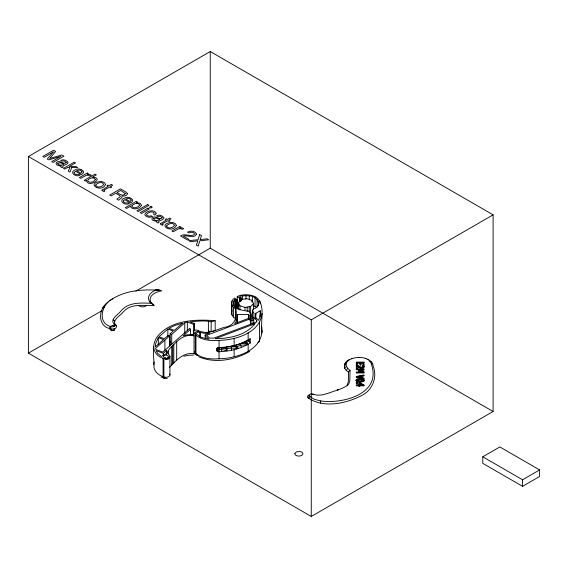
<?xml version="1.0" encoding="UTF-8"?>
<svg xmlns="http://www.w3.org/2000/svg" width="568" height="568" viewBox="0 0 568 568"><rect width="100%" height="100%" fill="white"/><g stroke="black" fill="none" stroke-linecap="round" stroke-linejoin="round"><path stroke-width="0.85" d="M163.293 355.93L163.293 353.36L166.786 350.279L166.31 352.955A7.803 4.508 0 0 0 166.502 353.608L161.326 356.42L157.563 353.317L156.143 350.662L163.293 353.36M166.388 354.503L166.388 351.088M219.042 358.862L219.042 340.495M248.997 314.984L248.926 318.236L234.69 323.618L236.742 320.671L237.374 314.445L248.599 314.409L248.997 319.266M320.402 403.131L320.792 400.944C342.206 404.118 381.313 394.306 371.635 364.997C370.052 351.379 334.545 358.017 350.058 370.471L349.753 381.483L348.532 384.273L346.956 385.821L341.716 388.519L328.055 393.312L322.134 394.923L317.831 395.136A7.767 4.48 0 0 1 316.703 395.023L312.194 394.029A2.435 1.406 0 0 0 309.631 394.526A2.435 1.406 0 0 0 309.454 396.088L308.083 397.856C323.81 408.818 347.275 403.379 363.016 394.845C372.821 389.215 377.45 376.769 373.183 366.19C372.864 365.075 372.991 362.647 371.167 362.952M250.509 324.74L250.559 314.239L249.203 311.165C243.139 311.023 228.939 308.026 234.754 299.464C235.081 299.67 235.408 299.904 235.614 300.238A0.802 0.461 0 0 1 237.161 300.181L237.126 309.063M238.823 306.23L237.225 305.016L237.225 296.489C243.196 293.897 250.396 294.181 256.182 297.156C266.122 305.108 260.066 321.204 261.976 331.84L261.749 326.87L261.5 327.878M237.161 300.181L237.168 300.11A3.074 1.775 0 0 0 236.891 299.599L234.577 298.015C229.522 301.196 232.099 308.069 231.488 312.897C231.645 315.538 233.597 317.491 235.727 318.804L235.727 319.386M165.529 377.947A3.23 1.321 -71.6 0 1 163.903 376.953C159.274 375.611 154.872 372.36 153.978 367.354C154.425 357.584 151.194 346.515 156.548 337.619C169.804 319.912 195.044 319.166 215.18 320.7L215.18 330.541L211.161 331.634L208.392 330.981L208.811 331.989L210.068 331.378M153.743 364.663L154.084 361.837M308.722 398.338L309.993 396.5L314.154 399.254L320.792 400.944M357.187 366.289C358.642 367.894 364.684 369.91 363.96 366.012L363.648 365.501L362.561 365.501L363.144 367.212L361.347 367.624L357.386 365.409L356.313 365.409L356.313 368.462L357.187 368.462L357.187 365.962C358.578 367.397 364.294 369.59 363.96 366.012M114.779 323.952L114.594 323.59A6.227 3.593 0 0 1 114.438 323.064C114.644 318.123 120.473 315.623 123.213 312.045C130.846 302.936 143.711 305.953 154.063 305.449A15.393 8.889 0 0 1 161.71 290.901L159.722 290.085L156.03 290.056A17.005 9.819 0 0 0 149.789 301.928L151.464 303.333C140.715 302.829 127.814 301.92 120.459 311.562C117.974 314.786 112.634 317.214 112.84 321.843A7.803 4.508 0 0 0 113.032 322.496L114.757 325.102A2.393 1.384 0 0 1 114.14 326.437L113.643 326.657A2.393 1.384 0 0 1 111.25 326.657M169.498 367.34C176.009 360.361 183.457 352.153 194.05 353.63L194.05 335.915C186.112 333.565 178.821 338.997 173.787 344.62C171.799 347.147 167.645 349.185 167.908 352.863A6.227 3.593 0 0 0 168.064 353.388L169.797 355.973A4.019 2.322 0 0 1 169.392 357.733L167.922 359.239L166.538 359.501L165.515 358.862C159.31 358.074 153.395 352.948 153.743 346.295M347.091 385.225L348.369 381.625L348.496 372.097L346.196 370.364L347.566 368.596M255.834 313.295L255.302 317.327L258.632 320.267L259.619 317.839L260.364 313.437L260.243 310.753L255.834 313.295L255.834 318.428M346.196 370.364C343.768 368.135 343.768 364.251 346.196 362.015L346.601 361.22L347.566 361.156M344.755 368.348L345.202 367.354L346.274 366.8M348.496 372.097L348.951 371.074L350.058 370.471M344.755 364.031L345.202 363.172L346.274 362.952M344.258 366.19L344.719 365.26L345.841 364.876M253.647 323.554L254.024 313.422L252.568 310.192L253.264 309.084C263.247 306.038 257.418 295.829 249.281 295.892C248.443 295.779 235.656 295.168 240.939 297.817C240.704 299.755 237.949 297.043 237.225 296.489M261.976 313.472C260.357 330.64 241.336 337.818 226.54 339.863C216.181 340.75 203.734 342.085 195.314 334.722A4.019 2.322 0 0 1 195.605 332.152A4.019 2.322 0 0 1 199.837 331.321L204.31 332.323A6.227 3.593 0 0 0 205.218 332.415C211.907 332.614 218.02 329.163 224.303 327.353C234.463 325.996 237.396 318.108 235.727 308.964L233.427 307.231L231.985 305.222L231.488 303.056M261.976 331.84C260.357 349.015 241.336 356.193 226.54 358.231C216.181 359.125 203.734 360.453 195.314 353.097A4.019 2.322 0 0 1 194.916 351.336M112.201 299.087C125.003 290.788 140.864 289.474 155.731 290.042L158.962 290.021L156.477 290.617M356.214 379.907L356.214 380.908C358.152 382.527 362.093 382.512 364.045 380.915L364.045 379.907C362.114 378.288 358.152 378.302 356.214 379.907L356.214 380.908M356.15 380.574L356.399 379.616M165.394 358.983L165.7 357.932A2.414 1.392 0 0 1 163.57 356.285A2.414 1.392 0 0 1 166.594 355.206A2.414 1.392 0 0 1 168.192 357.038L167.468 358.28L166.325 358.571L165.7 357.932M363.257 380.248C363.541 381.313 362.782 378.678 361.468 379.467C360.282 379.729 356.818 378.643 357.052 380.794L357.052 380.013M231.488 312.897L231.985 310.739M356.995 380.574C358.301 379.225 361.951 379.232 363.257 380.574M218.417 351.748C229.493 351.493 240.754 348.844 250.247 342.994L250.247 338.798C240.711 344.776 229.387 347.126 218.275 347.694C215.904 348.056 215.954 351.627 218.417 351.748L218.936 349.54L221.293 349.448L226.944 350.726L226.944 349.157L224.821 347.502M351.514 358.642L352.281 358.436M253.647 317.562L256.771 320.324L256.097 322.184L213.781 338.173L209.677 338.081L206.582 335.347L250.509 318.747M261.543 333.146L261.635 327.551M221.492 351.677L221.492 347.488M112.727 298.789C101.729 303.653 96.567 323.263 111.25 326.657A1.612 0.66 -71.6 0 0 110.433 328.78C97.121 326.181 98.236 308.431 108.041 302.133M110.1 327.935L110.1 329.688L111.74 330.704L114.09 330.399L114.8 329.071M193.88 331.002L193.88 324.442L194.568 323.597L190.024 321.878C196.997 321.154 204.26 320.26 211.161 321.793L215.18 320.7M217.792 351.578L218.936 349.54L216.444 349.838L218.936 348.752L216.514 349.292L218.936 347.971C229.898 347.552 240.953 344.783 250.247 338.798M237.19 300.415L236.245 300.784L235.614 300.238M356.214 380.581C358.152 382.2 362.093 382.179 364.045 380.581L364.045 380.915M158.302 337.612L155.682 343.583L155.398 346.771L163.534 339.593L158.302 337.612L158.302 344.464M357.052 380.468L360.133 381.05L363.208 380.468M312.67 394.142L313.089 393.936L313.266 394.618M226.54 346.949L226.156 348.929L231.062 348.07L237.765 348.354L237.765 346.785L234.698 345.6M360.765 367.162L362.916 367.127L363.151 366.268L362.561 365.529M217.246 351.272L218.936 349.54L216.55 350.378M238.382 302.524L239.944 305.769L245.028 307.43L250.651 306.528L253.527 303.596L251.965 300.344L246.881 298.69L241.293 299.584L238.382 302.524L238.382 309.347M249.963 315.616A19.873 11.474 0 0 1 251.887 316.639L253.264 317.618L250.651 315.055L252.952 312.712M348.645 359.714L349.611 359.615M170.137 345.578L170.137 333.771L173.219 331.052L167.837 329.021L159.04 336.781L164.415 338.819L168.376 335.326L169.718 335.83L169.718 345.955M169.718 335.83L155.533 348.347L155.817 349.426L162.831 352.075L189.719 328.354L190.571 329.291L190.571 335.035M171.735 344.641L171.735 334.374L184.756 322.887L187.348 321.978L193.88 324.442M190.571 329.291L183.144 335.844L186.638 334.893L191.899 334.396L193.993 334.985L194.05 335.915M231.616 350.257L231.062 346.501L231.616 346.061M365.167 358.436L365.927 358.642M109.78 300.813L110.93 299.932M346.196 362.015L347.921 360.715M249.75 351.422C234.74 360.14 214.818 363.783 198.551 356.697M235.905 345.294L236.629 344.819M216.827 350.868L218.936 349.54L216.593 350.456M241.478 347.389L240.584 345.301L240.584 343.732L241.478 343.193M28.4 156.512L210.245 51.532L493.109 214.839L493.109 411.488L311.264 516.468L28.4 353.161L28.4 156.512L311.264 319.827L493.109 214.839M28.4 353.161L102.055 310.632M135.816 291.143L210.245 248.173L493.109 411.488M244.993 341.801L246.05 341.198M482.779 456.8L499.826 446.959L539.6 469.921L539.6 476.481L522.553 486.329L482.779 463.36L482.779 456.8L522.553 479.768L539.6 469.921M245.667 342.987L249.118 341.02L249.118 339.451M357.684 379.026L356.704 379.367M367.83 359.615L368.802 359.714M216.749 348.766L218.936 347.971L218.275 347.694M235.905 346.87L240.584 345.301L247.265 344.684L247.265 343.115L243.743 342.355M357.45 380.787L360.133 381.384L362.803 380.787M183.925 356.235L188.32 355.312L194.007 354.986M250.041 319.45L252.568 318.719L253.605 320.253L250.055 320.835M249.899 320.529L251.794 319.983L252.05 323.945M363.953 372.139L359.7 371.074L363.953 369.647M359.7 371.074L363.953 369.974L363.953 368.845L356.313 368.845L356.313 369.718L362.895 369.718L356.313 369.392M362.895 369.392L358.415 370.535L358.415 371.216L362.15 372.175M359.161 370.67L362.895 369.718M167.29 378.394L165.913 378.607M114.516 324.768L115.51 324.818L116.326 326.174A4.019 2.322 0 0 1 114.892 328.609A4.019 2.322 0 0 1 110.433 328.78M369.882 361.156L371.067 361.418L372.693 364.031M358.855 376.286L363.101 375.441M359.196 377.429L357.606 376.79L363.953 375.576M357.606 377.124L363.953 375.902L363.953 374.944L356.313 376.463L356.313 377.422L363.953 378.941L363.953 378.011L357.606 376.79M217.146 348.305L218.936 347.971L217.665 347.943M156.264 290.298L158.962 290.021L155.795 289.751M240.584 343.732L247.265 343.115M237.204 300.294L235.599 300.358L235.642 308.154M194.05 353.63L195.577 353.608M356.313 362.455L363.953 362.455M357.215 363.044L360.048 363.044M360.957 363.044L363.044 363.044M360.048 364.741L360.957 364.741M356.313 364.89L357.215 364.89M363.044 364.89L363.953 364.89M362.561 365.827L363.648 365.501M356.313 368.128L357.187 368.128M362.895 372.367L356.313 372.04L356.313 372.956L363.953 372.956L363.953 371.813L359.7 370.748M356.313 372.622L363.953 372.622M359.757 385.807L363.953 385.807L363.953 384.934L360.013 382.96L358.94 382.96L358.94 385.239L356.313 385.239M356.313 383.173L357.776 383.173M358.94 384.912L356.313 384.912L356.313 385.807L358.94 385.807M359.757 384.912L362.746 385.239L359.757 385.239L359.757 383.421L362.746 384.912M356.313 385.48L358.94 385.48L358.94 386.332L359.757 386.332L359.757 385.48L363.953 385.48M358.94 386.006L359.757 386.006M151.507 303.489L153.119 304.249L154.063 305.449M231.062 346.501L237.765 346.785M360.779 377.734L362.363 378.04M356.313 377.095L363.953 378.615M221.293 347.872L226.944 349.157M205.233 335.851L209.031 339.21L201.413 337.42L196.72 334.261A2.4 1.384 0 0 1 196.897 332.72A2.4 1.384 0 0 1 199.418 332.23L203.926 333.224A7.803 4.508 0 0 0 205.062 333.338L209.691 333.061L205.701 334.573A1.605 0.93 0 0 0 205.233 335.851L205.233 338.421M358.415 370.89L362.895 372.04M363.57 379.374L362.597 379.026M198.935 330.81L196.152 329.887L193.369 330.81L193.369 335.028M193.369 332.671L195.456 333.366M170.137 333.771L171.735 334.374M169.37 341.411L170.911 341.993M151.67 303.489L149.789 301.928M236.231 347.758L237.765 348.354M161.092 377.024L163.804 378.075M168.043 357.201L169.392 357.733M115.141 324.307L114.473 324.129L114.885 324.69L114.629 323.888L115.141 324.307L114.629 323.888M253.044 305.463L256.395 307.366M357.386 365.409L360.091 366.892M359.757 383.755L362.746 385.239M363.953 385.26L360.013 382.96M338.315 389.889L338.201 389.825A1.605 0.93 60 0 0 337.222 389.911L337.889 389.939M112.556 325.585L114.083 326.472M165.515 358.862L166.538 359.501L166.325 358.571M250.715 317.278L252.568 318.719L252.568 310.192M115.737 325.017L114.843 324.179L115.219 324.711M167.681 358.145L168.753 358.869M369.527 360.715L371.245 362.015M309.454 396.088L309.993 396.5M115.034 324.363L115.922 325.613M115.538 324.754L115.879 325.286M115.233 324.434L115.51 324.818M169.52 373.957L169.797 374.34A4.019 2.322 0 0 1 168.362 376.783A4.019 2.322 0 0 1 163.903 376.953L163.903 358.578M249.118 341.02L250.247 342.994M236.146 347.58L236.629 349.008M191.899 334.396L192.012 335.319M236.402 300.33L236.458 308.467M261.578 329.532L261.734 332.848M522.553 479.768L522.553 486.329M364.074 366.332L364.074 367.255M364.045 379.907L363.868 379.616M363.151 366.268L363.144 367.212M358.72 357.158L358.72 357.528M311.264 319.827L311.264 516.468M260.364 313.437L260.364 316.866M260.243 310.753L260.243 316.738M259.924 300.898L259.924 303.355M259.548 322.063L259.548 340.431M258.362 301.139L258.362 305.406M257.077 299.35L257.077 307.025M256.771 320.324L256.771 322.035M255.039 297.817L255.039 306.344M253.527 303.596L253.527 309.567M252.377 296.638L252.377 301.757M251.965 300.344L251.965 302.055M250.651 306.528L250.651 315.055M249.281 295.892L249.281 299.308M249.21 306.755L249.21 311.875M248.599 314.409L248.599 318.691M248.145 332.905L248.145 339.991M248.145 344.194L248.145 351.28M247.222 307.075L247.222 311.342M245.958 295.644L245.958 299.052M245.028 307.43L245.028 309.986M242.628 295.892L242.628 299.308M241.031 297.923L241.073 300.6M240.995 300.834L240.939 297.817L239.611 298.335L239.611 301.75M240.882 298.377L240.882 300.933M240.725 298.456L240.725 301.019M240.534 298.512L240.534 301.068M240.328 298.541L240.328 301.097M240.122 298.534L240.122 301.09M239.944 305.769L239.944 310.036M239.923 298.491L239.923 301.906M239.746 298.427L239.746 301.835M237.374 314.445L237.374 323.078M237.317 317.356L237.317 322.489M237.005 300.635L237.005 308.31M236.849 300.713L236.849 308.389M236.664 300.77L236.664 308.445M236.245 300.784L236.245 308.459M236.047 300.749L236.047 308.424M235.869 300.678L235.869 308.353M235.734 300.586L235.734 308.268M235.727 308.964L235.755 320.373M234.754 299.464L234.754 307.139M234.123 338.351L234.123 345.436M234.123 349.632L234.123 356.718M233.547 301.139L233.547 305.406M233.427 307.231L233.427 317.072M231.985 300.898L231.985 315.062M211.161 321.793L211.161 331.634M210.245 51.532L210.245 248.173M208.392 321.14L208.392 332.621M200.184 332.415L200.184 336.689M199.886 332.344L199.886 337.477M195.953 335.205L195.953 353.573A3.216 2.137 -51.1 0 0 197.891 355.312M195.314 334.722L195.314 353.097A3.23 2.286 -45 0 0 197.401 354.936M194.568 323.597L194.568 330.974M194.128 323.987L194.128 330.548M187.348 321.978L187.348 330.533M184.756 322.887L184.756 333.16M176.676 341.844L176.676 360.219M173.787 344.62L173.787 362.987M172.7 345.678L172.7 364.045M171.728 346.629L171.728 365.004M169.931 356.569L169.931 374.944M167.979 351.237L167.979 353.864M167.837 329.021L167.837 336.611M164.883 340.097L164.883 350.371M163.073 358.209L163.073 376.584A3.216 1.526 -67.5 0 0 164.464 377.997M114.09 328.652L114.09 330.399M111.74 328.957L111.74 330.704M308.083 397.856A4.019 2.322 0 0 1 308.722 395.058M239.511 298.228A0.802 0.461 0 0 1 240.796 297.724M259.555 340.431A3.216 2.506 28.3 0 1 258.646 342.128M258.348 342.298A3.216 2.506 28.3 0 1 258.007 342.426M102.772 308.41A1.605 1.257 27.6 0 1 104.313 307.366M109.603 328.411A1.605 0.767 -67.5 0 1 110.54 326.344L114.566 324.832A1.605 1.214 -35.6 0 1 116.049 325.791M112.918 319.976A1.612 1.299 16.3 0 1 114.509 321.438M103.127 307.494A1.612 1.235 32.3 0 1 104.59 306.834M146.445 305.257A4.019 2.322 0 0 1 142.916 306.841A4.019 2.322 0 0 1 139.039 305.563M156.129 213.291L154.915 215.144L153.63 214.406L154.12 212.879C151.912 210.87 148.163 212.219 146.601 214.392A2.286 1.321 0 0 0 146.913 215.442L149.164 216.223L151.202 215.812L152.48 216.55L150.747 217.111A3.806 2.194 0 0 1 148.319 217.146C138.109 214.193 153.772 207.064 156.129 213.291M101.97 190.188L103.873 191.693L104.917 191.089L104.001 190.493L104.271 190.017L109.39 187.064L110.639 187.788L111.718 187.163L110.469 186.446L112.656 185.182L111.321 184.408L109.134 185.672L108.069 185.061L106.997 185.679L108.055 186.297L101.97 190.188M160.304 223.87L162.214 225.375L163.25 224.772L162.334 224.175L162.604 223.7L167.723 220.746L168.98 221.463L170.052 220.845L168.802 220.121L170.989 218.857L169.654 218.091L167.468 219.354L166.41 218.737L165.331 219.362L166.396 219.972L160.304 223.87M74.138 172.693C74.38 174.66 77.255 174.88 78.796 174.369L80.088 175.121C76.084 177.819 68.536 172.09 75.317 169.811C78.725 167.006 87.82 171.557 81.238 174.582L75.494 171.266L74.138 172.693M123.313 201.079C123.547 203.046 126.43 203.266 127.963 202.762L129.263 203.507C125.251 206.205 117.704 200.483 124.484 198.196C127.892 195.392 136.987 199.943 130.406 202.968L124.662 199.652L123.313 201.079M294.891 453.349L294.849 453.548A4.019 2.322 0 0 0 298.264 456.047A4.019 2.322 0 0 0 302.787 454.222A4.019 2.322 0 0 0 299.89 451.51L296.546 451.851L294.891 453.349M66.215 162.313L66.179 162.746C63.289 164.848 59.526 159.494 56.438 162.483C54.571 164.947 59.384 166.097 61.152 165.828L60.655 166.374L61.159 167.226L62.196 167.674L63.169 167.106C60.563 165.544 67.897 164.926 68.082 162.711L68.011 162.32C66.463 160.105 63.091 159.054 60.669 160.453L61.898 161.163L64.127 160.914L66.215 162.313M162.058 217.643L162.022 218.084C159.132 220.185 155.369 214.832 152.281 217.814C150.413 220.285 155.227 221.435 156.995 221.158L156.491 221.705L157.002 222.557L158.039 223.004L159.012 222.443C156.406 220.874 163.74 220.263 163.925 218.041L163.854 217.65C162.306 215.442 158.933 214.392 156.505 215.79L157.741 216.5L159.97 216.252L162.058 217.643M95.743 185.054L95.694 185.445C97.355 188.406 102.46 186.915 103.717 184.316L102.112 182.754A2.535 1.463 0 0 0 100.053 182.562L97.277 183.528L95.743 185.054M166.58 225.95L166.53 226.341C168.192 229.302 173.297 227.818 174.553 225.212L172.956 223.65A2.535 1.463 0 0 0 170.897 223.465L168.121 224.431L166.58 225.95M127.36 193.731L126.849 194.902L125.109 195.896L122.006 196.052L121.978 197.451L118.641 200.22L116.859 199.183L120.238 196.656L120.21 196.024L119.095 195.158L115.78 193.241L111.172 195.903L109.709 195.058L120.466 188.853L126.479 192.424L127.36 193.731M95.388 179.389C94.38 182.008 89.595 183.535 87.72 180.936L87.692 180.454C89.006 178.011 93.805 176.598 95.388 179.389M86.464 180.482C87.905 188.441 105.371 177.933 92.421 177.124L96.319 174.873L95.041 174.127L84.249 180.361L85.463 181.064L86.464 180.482M105.471 184.465C101.849 193.255 85.498 183.755 100.053 181.526A4.579 2.641 0 0 1 103.042 181.98L104.583 182.861L105.471 184.465M176.314 225.361C172.693 234.158 156.335 224.658 170.897 222.422A4.579 2.641 0 0 1 173.886 222.883L175.427 223.756L176.314 225.361M57.872 163.314L57.794 163.719C59.136 165.657 62.31 165.508 64.035 164.081L59.988 162.675L57.872 163.314M153.715 218.644L153.637 219.056C154.979 220.987 158.153 220.838 159.878 219.418L155.831 218.013L153.715 218.644M82.026 171.77L80.933 173.197L76.573 170.684C78.228 169.832 81.245 169.697 82.026 171.77M131.194 200.156L130.1 201.583L125.748 199.07C127.395 198.218 130.42 198.083 131.194 200.156M125.315 193.645C123.54 196.968 119.003 193.958 116.994 192.538L120.672 190.415L125.315 193.645M196.492 234.144C194 239.149 187.341 234.719 183.244 236.082L188.974 239.384L187.724 240.101L180.532 235.947C184.792 232.816 190.23 237.296 194.327 234.513L194.306 233.306L192.928 232.426L190.72 232.262L188.888 232.965L187.554 232.191C190.23 230.438 195.435 230.714 196.492 234.144M141.411 205.268C139.728 208.868 133.317 210.323 130.647 207.008L130.619 206.12L126.614 208.428L125.301 207.668L136.228 201.356L137.513 202.101L136.469 202.698L140.168 203.372L141.411 205.268M199.702 234.598L198.069 239.71L188.711 240.669L190.465 241.684L197.863 240.853L196.343 245.078L198.154 246.121L199.879 240.754L208.733 239.81L206.993 238.809L200.156 239.611L201.526 235.649L199.702 234.598M71.731 167.468L69.992 172.132L68.309 171.16L69.821 167.461L67.706 167.411L64.759 169.108L63.495 168.376L74.245 162.171L75.516 162.902L69.268 166.502L75.984 166.538L77.667 167.503L71.731 167.468M132.06 205.538L131.875 206.482C133.807 208.967 138.138 207.547 139.543 205.19L139.536 204.714C137.719 202.229 133.828 203.671 132.06 205.538M254.989 323.71C245.774 335.468 229.5 338.535 215.322 338.698L254.989 323.71M53.257 151.997L47.279 159.012L48.72 159.849L60.854 156.385L51.759 161.603L53.143 162.398L63.893 156.193L61.834 155L49.672 158.479L55.671 151.443L53.584 150.243L42.834 156.448L44.226 157.251L53.257 151.997M182.42 323.256L174.355 330.37L168.909 328.318L174.866 325.492L182.42 323.256M87.238 173.034L79.392 177.557L80.713 178.316L86.144 175.342L88.359 175.271L89.801 175.959L91.185 175.15L89.921 174.539L87.131 174.532L88.487 173.751L87.238 173.034M147.659 204.551L136.902 210.763L138.223 211.523L148.972 205.311L147.659 204.551M147.999 208.158L140.197 212.659L141.538 213.433L149.341 208.932L147.999 208.158M150.953 206.454L149.455 207.313L150.797 208.087L152.295 207.228L150.953 206.454M179.744 226.44L171.905 230.97L173.226 231.73L178.65 228.748L180.873 228.677L182.307 229.365L183.698 228.563L182.434 227.953L179.644 227.946L181 227.164L179.744 226.44M363.953 362.128L356.313 362.128L356.313 365.217L357.215 365.217L357.215 362.718L360.048 362.718L360.048 365.068L360.957 365.068L360.957 362.718L363.044 362.718L363.044 365.217L363.953 365.217L363.953 362.128M357.776 382.463L356.313 382.463L356.313 383.499L357.776 383.499L357.776 382.463"/></g></svg>
